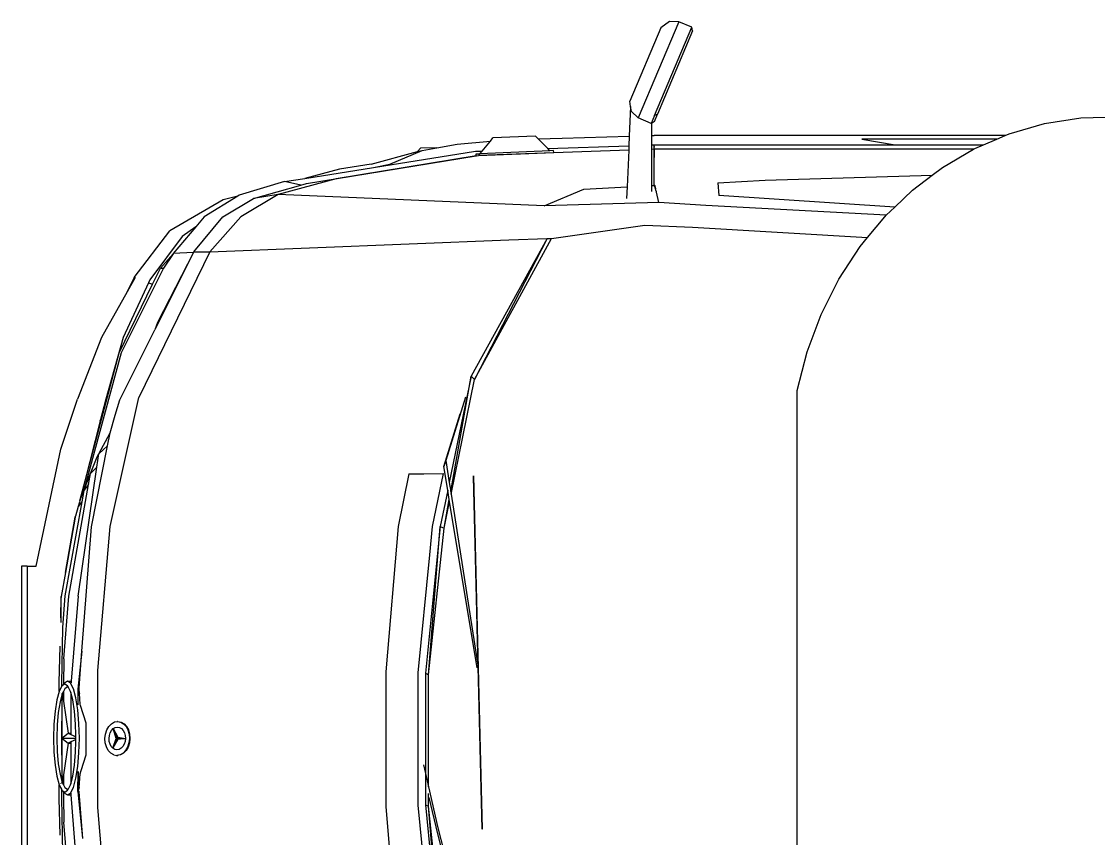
# Model space of a CAD drawing. Header units: millimetres. Extents: x 44692 to 174433, y -26273 to 14445.
# Drawn here: x 124576 to 126334, y -16011 to -14678 of the extents above; entities that cross this region are included whole.
import ezdxf

# ---------------------------------------------------------------- set-up
doc = ezdxf.new("R2010")
doc.units = ezdxf.units.MM
doc.header["$LTSCALE"] = 100
doc.layers.add('Transporte semielaborado', color=30, linetype='Continuous')

msp = doc.modelspace()

# ---------------------------------------------------------------- linework, layer by layer
at = {"layer": 'Transporte semielaborado'}
for p, q in [((125648.985, -14677.913), (125582.666, -14834.772)), ((125633.728, -14677.56), (125619.533, -14687.816)), ((125648.985, -14677.913), (125633.728, -14677.56)), ((125670.483, -14687.002), (125648.985, -14677.913)), ((125619.533, -14687.816), (125569.02, -14807.294)), ((125609.558, -14831.102), (125670.483, -14687.002)), ((125671.577, -14692.937), (125614.207, -14828.632)), ((125671.577, -14692.937), (125670.483, -14687.002)), ((125570.404, -14815.973), (125568.252, -14864.605)), ((125570.404, -14815.973), (125569.02, -14807.294)), ((125571.72, -14824.225), (125570.404, -14815.973)), ((125582.666, -14834.772), (125571.72, -14824.225)), ((125604.163, -14843.861), (125582.666, -14834.772)), ((125609.558, -14831.102), (125604.163, -14843.861)), ((125609.127, -14840.646), (125614.207, -14828.632)), ((125614.207, -14828.632), (125609.558, -14831.102)), ((126246.176, -14844.153), (126305.459, -14834.916)), ((126305.459, -14834.916), (126365.316, -14833.242)), ((125604.241, -14843.811), (125604.163, -14843.861)), ((125609.127, -14840.646), (125604.241, -14843.811)), ((125604.241, -14843.811), (125604.275, -14863.546)), ((126188.259, -14860.832), (126246.176, -14844.153)), ((125341.578, -14872.572), (125345.731, -14867.551)), ((125414.966, -14864.529), (125345.731, -14867.551)), ((125419.478, -14869.105), (125414.966, -14864.529)), ((125419.478, -14869.105), (125458.562, -14867.829)), ((125435.144, -14884.992), (125419.478, -14869.105)), ((125458.562, -14867.829), (125568.252, -14864.605)), ((125568.252, -14864.605), (125567.562, -14880.192)), ((125604.275, -14863.546), (125609.059, -14863.406)), ((125604.275, -14863.546), (125604.302, -14878.861)), ((126181.564, -14863.7), (125609.059, -14863.406)), ((126168.442, -14869.322), (125948.02, -14869.68)), ((125948.02, -14869.68), (126002.017, -14878.691)), ((126146.573, -14878.691), (126168.442, -14869.322)), ((126168.442, -14869.322), (126181.564, -14863.7)), ((126181.564, -14863.7), (126188.259, -14860.832)), ((125150.876, -14915.724), (125317.131, -14889.27)), ((125177.196, -14910.306), (125229.993, -14887.921)), ((125227.571, -14884.351), (125222.727, -14889.874)), ((125222.727, -14889.874), (125229.993, -14887.921)), ((125254.257, -14883.559), (125227.571, -14884.351)), ((125229.993, -14887.921), (125254.257, -14883.559)), ((125254.257, -14883.559), (125287.47, -14877.589)), ((125287.47, -14877.589), (125341.578, -14872.572)), ((125317.131, -14889.27), (125328.094, -14888.873)), ((125567.237, -14887.547), (125321.824, -14896.453)), ((125438.569, -14888.465), (125324.305, -14893.454)), ((125324.305, -14893.454), (125328.094, -14888.873)), ((125328.094, -14888.873), (125341.578, -14872.572)), ((125435.144, -14884.992), (125567.562, -14880.192)), ((125438.569, -14888.465), (125435.144, -14884.992)), ((125444.712, -14888.197), (125438.569, -14888.465)), ((125444.838, -14891.082), (125444.712, -14888.197)), ((125567.237, -14887.547), (125564.585, -14947.473)), ((125567.562, -14880.192), (125567.237, -14887.547)), ((125604.302, -14878.861), (125608.985, -14878.691)), ((125604.302, -14878.861), (125604.315, -14886.198)), ((125608.986, -14886.028), (125604.315, -14886.198)), ((125604.315, -14886.198), (125604.419, -14945.427)), ((125609.059, -14879.487), (125608.985, -14878.691)), ((125608.985, -14879.99), (125608.985, -14878.691)), ((125608.985, -14879.99), (125609.041, -14879.607)), ((125608.985, -14881.558), (125608.985, -14879.99)), ((125608.985, -14881.558), (125609.059, -14882.806)), ((125608.986, -14886.028), (125608.985, -14881.558)), ((125609.059, -14886.973), (125608.986, -14886.028)), ((125608.986, -14891.109), (125608.986, -14886.028)), ((125609.041, -14879.607), (125609.059, -14879.487)), ((125609.059, -14879.895), (125609.041, -14879.607)), ((125609.059, -14878.691), (125609.059, -14879.487)), ((125609.059, -14878.691), (126002.017, -14878.691)), ((125609.059, -14882.806), (125609.059, -14879.895)), ((125609.059, -14886.028), (125609.059, -14882.806)), ((125609.059, -14886.028), (125609.059, -14886.973)), ((126130.248, -14886.028), (125609.059, -14886.028)), ((125609.059, -14886.973), (125609.059, -14891.107)), ((126002.017, -14878.691), (126146.573, -14878.691)), ((126079.585, -14915.524), (126130.248, -14886.028)), ((126130.248, -14886.028), (126132.481, -14884.728)), ((126132.481, -14884.728), (126146.573, -14878.691)), ((125041.199, -14942.171), (125318.161, -14896.607)), ((125318.161, -14896.607), (125089.914, -14934.436)), ((125146.713, -14910.306), (125222.727, -14889.874)), ((125318.161, -14893.722), (125324.305, -14893.454)), ((125318.287, -14896.603), (125318.161, -14893.722)), ((125318.287, -14896.603), (125318.161, -14896.607)), ((125318.916, -14896.58), (125318.287, -14896.603)), ((125318.916, -14896.58), (125321.824, -14896.453)), ((125321.824, -14896.453), (125444.838, -14891.082)), ((125608.986, -14891.109), (125609.059, -14891.107)), ((125608.986, -14892.746), (125608.986, -14891.109)), ((125609.059, -14893.752), (125608.986, -14892.746)), ((125608.986, -14893.754), (125608.986, -14892.746)), ((125608.986, -14893.754), (125609.059, -14893.752)), ((125608.986, -14899.278), (125608.986, -14893.754)), ((125609.059, -14899.275), (125608.986, -14899.278)), ((125608.986, -14914.051), (125608.986, -14899.278)), ((125609.059, -14891.107), (125609.059, -14893.752)), ((125609.059, -14893.752), (125609.059, -14899.275)), ((125609.059, -14914.064), (125609.059, -14899.275)), ((125038.571, -14933.593), (125150.876, -14915.724)), ((125095.08, -14918.73), (125038.571, -14933.593)), ((125146.713, -14910.306), (125095.08, -14918.73)), ((125150.876, -14915.724), (125177.196, -14910.306)), ((125608.986, -14914.051), (125609.059, -14914.064)), ((125608.986, -14923.203), (125608.986, -14914.051)), ((125609.059, -14923.201), (125608.986, -14923.203)), ((125608.986, -14923.789), (125608.986, -14923.203)), ((125608.986, -14923.789), (125609.059, -14923.787)), ((125608.986, -14926.797), (125608.986, -14923.789)), ((125609.059, -14923.201), (125609.059, -14914.064)), ((125609.059, -14923.787), (125609.059, -14923.201)), ((125609.059, -14926.808), (125609.059, -14923.787)), ((126062.573, -14928.387), (126079.585, -14915.524)), ((125005.452, -14938.863), (124931.49, -14960.927)), ((125089.914, -14934.436), (124995.084, -14960.09)), ((125005.452, -14938.863), (125038.571, -14933.593)), ((125032, -14944.744), (125005.452, -14938.863)), ((125032, -14944.744), (125041.199, -14942.171)), ((125609.059, -14926.808), (125608.986, -14926.797)), ((125608.986, -14934.819), (125608.986, -14926.797)), ((125609.059, -14934.817), (125608.986, -14934.819)), ((125608.986, -14941.065), (125608.986, -14934.819)), ((125608.986, -14941.065), (125609.059, -14941.062)), ((125608.986, -14944.044), (125608.986, -14941.065)), ((125609.059, -14934.817), (125609.059, -14926.808)), ((125609.059, -14941.062), (125609.059, -14934.817)), ((125609.059, -14944.044), (125609.059, -14941.062)), ((125712.919, -14940.656), (125790.146, -14936.267)), ((125712.919, -14940.656), (125714.346, -14961.716)), ((125790.146, -14936.267), (126062.573, -14928.387)), ((126030.277, -14952.808), (126062.573, -14928.387)), ((124995.084, -14960.09), (124934.042, -14996.167)), ((124954.595, -14966.4), (125032, -14944.744)), ((124995.084, -14960.09), (124954.595, -14966.4)), ((125429.264, -14978.123), (124995.084, -14960.09)), ((125429.264, -14978.123), (125493.852, -14951.107)), ((125493.852, -14951.107), (125564.585, -14947.473)), ((125564.585, -14947.473), (125563.752, -14966.294)), ((125604.419, -14945.427), (125609.342, -14945.174)), ((125604.419, -14945.427), (125604.435, -14954.883)), ((125609.099, -14944.404), (125608.986, -14944.044)), ((125609.059, -14944.044), (125609.099, -14944.404)), ((125609.059, -14944.044), (125609.279, -14944.974)), ((125609.715, -14945.33), (125609.059, -14944.044)), ((125609.279, -14944.974), (125609.099, -14944.404)), ((125609.342, -14945.174), (125609.279, -14944.974)), ((125609.804, -14946.64), (125609.342, -14945.174)), ((125609.715, -14945.33), (125610.514, -14948.89)), ((125609.715, -14945.33), (125609.804, -14946.64)), ((125610.975, -14949.754), (125609.715, -14945.33)), ((125610.514, -14948.89), (125609.804, -14946.64)), ((125610.997, -14950.423), (125610.514, -14948.89)), ((125610.975, -14949.754), (125610.997, -14950.423)), ((125611.782, -14952.589), (125610.975, -14949.754)), ((125611.797, -14952.96), (125610.997, -14950.423)), ((125611.782, -14952.589), (125611.797, -14952.96)), ((125612.344, -14954.563), (125611.782, -14952.589)), ((125612.344, -14954.563), (125611.797, -14952.96)), ((125612.344, -14954.563), (125612.351, -14954.717)), ((125612.407, -14954.785), (125612.351, -14954.717)), ((125612.407, -14954.785), (125612.431, -14954.869)), ((125612.431, -14954.869), (125612.413, -14954.913)), ((125612.73, -14955.92), (125612.413, -14954.913)), ((125616.17, -14972.808), (125612.73, -14955.92)), ((126001.448, -14980.494), (126030.277, -14952.808)), ((124905.313, -14968.644), (124818.393, -15019.209)), ((124929.184, -14962.365), (124874.289, -14996.588)), ((124904.647, -14996.167), (124954.595, -14966.4)), ((124929.184, -14962.365), (124905.313, -14968.644)), ((124931.49, -14960.927), (124929.184, -14962.365)), ((125616.17, -14972.808), (125429.264, -14978.123)), ((125693.301, -14977.61), (125616.17, -14972.808)), ((125987.63, -14993.764), (125693.301, -14977.61)), ((126001.448, -14980.494), (125714.346, -14961.716)), ((125985.215, -14996.084), (125987.63, -14993.764)), ((125987.63, -14993.764), (126001.448, -14980.494)), ((124860.781, -15012.582), (124823.813, -15056.351)), ((124860.781, -15012.582), (124838.106, -15028.456)), ((124857.149, -15053.505), (124904.647, -14996.167)), ((124874.289, -14996.588), (124860.781, -15012.582)), ((124934.042, -14996.167), (124883.684, -15053.505)), ((125440.965, -15031.468), (125593.55, -15010.18)), ((125593.55, -15010.18), (125671.161, -15013.329)), ((125957.059, -15030.172), (125985.215, -14996.084)), ((124760.248, -15095.368), (124818.393, -15019.209)), ((124838.106, -15028.456), (124785.708, -15099.363)), ((125671.161, -15013.329), (125957.059, -15030.172)), ((125944.999, -15044.773), (125957.059, -15030.172)), ((124883.684, -15053.505), (125371.571, -15033.91)), ((125434.363, -15031.735), (125310.151, -15256.604)), ((125315.644, -15261.606), (125440.965, -15031.468)), ((125434.363, -15031.735), (125315.644, -15261.606)), ((125371.571, -15033.91), (125434.363, -15031.735)), ((125434.363, -15031.735), (125440.965, -15031.468)), ((125910.167, -15098.228), (125944.999, -15044.773)), ((124883.684, -15053.505), (124767.438, -15291.315)), ((124856.739, -15054.307), (124793.677, -15180.878)), ((124856.739, -15054.307), (124798.194, -15168.949)), ((124802.732, -15080.26), (124823.687, -15056.541)), ((124823.687, -15056.541), (124808.041, -15080.26)), ((124823.813, -15056.351), (124823.687, -15056.541)), ((124856.739, -15054.307), (124823.813, -15056.351)), ((124857.149, -15053.505), (124856.739, -15054.307)), ((124857.149, -15053.505), (124883.684, -15053.505)), ((124808.041, -15080.26), (124738.788, -15218.387)), ((124789.986, -15106.472), (124802.732, -15080.26)), ((124802.732, -15080.26), (124808.041, -15080.26)), ((124760.248, -15095.368), (124748.52, -15118.68)), ((124761.561, -15095.368), (124748.52, -15118.68)), ((124785.708, -15099.363), (124783.53, -15104.062)), ((125881.182, -15155.733), (125910.167, -15098.228)), ((124735.699, -15218.112), (124789.986, -15106.472)), ((124783.53, -15104.062), (124742.192, -15193.23)), ((124783.53, -15104.062), (124789.986, -15106.472)), ((124748.52, -15118.68), (124706.818, -15193.23)), ((124798.194, -15168.949), (124793.677, -15180.878)), ((125858.432, -15216.523), (125881.182, -15155.733)), ((124736.781, -15295.054), (124793.677, -15180.878)), ((124706.818, -15193.23), (124667.391, -15293.921)), ((124742.192, -15193.23), (124713.773, -15293.921)), ((124738.788, -15218.387), (124677.901, -15442.801)), ((124709.362, -15316.775), (124735.699, -15218.112)), ((125842.22, -15279.787), (125858.432, -15216.523)), ((125310.151, -15256.604), (125274.382, -15429.911)), ((125276.663, -15444.468), (125310.151, -15256.604)), ((125315.644, -15261.606), (125310.151, -15256.604)), ((125277.346, -15448.823), (125315.644, -15261.606)), ((124640.01, -15375.49), (124667.391, -15293.921)), ((124713.773, -15293.921), (124704.744, -15329.088)), ((124720.882, -15501.812), (124767.438, -15291.315)), ((125300.76, -15290.589), (125268.738, -15393.902)), ((125842.22, -16428.047), (125842.22, -15279.787)), ((124728.952, -15319.864), (124736.781, -15295.054)), ((124671.212, -15459.695), (124709.362, -15316.775)), ((124704.744, -15329.088), (124671.212, -15459.695)), ((124704.744, -15329.088), (124709.362, -15316.775)), ((124720.559, -15348.793), (124728.952, -15319.864)), ((125265.408, -15403.953), (125292.036, -15317.855)), ((124702.169, -15383.196), (124720.559, -15348.793)), ((124716.359, -15369.982), (124720.559, -15348.793)), ((124599.767, -15566.592), (124640.01, -15375.49)), ((124690.103, -15502.449), (124716.359, -15369.982)), ((124702.169, -15383.196), (124716.359, -15369.982)), ((124688.747, -15415.409), (124699.592, -15388.017)), ((124698.989, -15405.091), (124702.169, -15383.196)), ((124699.592, -15388.017), (124702.169, -15383.196)), ((125268.738, -15393.902), (125265.408, -15403.953)), ((125268.738, -15393.902), (125274.382, -15429.911)), ((124668.452, -15615.304), (124698.989, -15405.091)), ((124677.901, -15442.801), (124688.747, -15415.409)), ((124685.597, -15433.082), (124688.747, -15415.409)), ((124698.989, -15405.091), (124688.747, -15415.409)), ((125208.523, -15415.934), (125191.189, -15501.812)), ((125208.523, -15415.934), (125232.852, -15415.934)), ((125232.852, -15415.934), (125264.114, -15415.433)), ((125264.114, -15415.433), (125246.251, -15501.981)), ((125271.786, -15442.49), (125265.408, -15403.953)), ((124653.122, -15615.33), (124685.597, -15433.082)), ((124685.597, -15433.082), (124677.901, -15442.801)), ((125274.382, -15429.911), (125276.663, -15444.468)), ((125313.822, -15419.953), (125314.034, -15419.315)), ((125328.103, -15995.78), (125313.822, -15419.953)), ((125314.034, -15419.315), (125320.077, -15666.902)), ((124671.212, -15459.695), (124677.901, -15442.801)), ((124677.901, -15442.801), (124674.535, -15461.385)), ((125271.786, -15442.49), (125259.499, -15502.022)), ((125274.304, -15457.704), (125271.786, -15442.49)), ((125276.663, -15444.468), (125277.346, -15448.823)), ((125277.346, -15448.823), (125321.145, -15728.293)), ((124674.535, -15461.385), (124646.725, -15614.932)), ((124668.532, -15469.234), (124664, -15484.854)), ((124674.535, -15461.385), (124668.532, -15469.234)), ((124670.575, -15462.196), (124668.532, -15469.234)), ((124671.212, -15459.695), (124670.575, -15462.196)), ((125266.003, -15504.268), (125274.304, -15457.704)), ((125266.003, -15504.268), (125274.851, -15461.015)), ((125274.851, -15461.015), (125274.304, -15457.704)), ((125319.772, -15732.437), (125274.851, -15461.015)), ((124647.657, -15576.793), (124663.703, -15486.524)), ((124663.583, -15486.576), (124647.657, -15576.793)), ((124663.711, -15485.848), (124663.583, -15486.576)), ((124663.583, -15486.576), (124663.703, -15486.524)), ((124663.703, -15486.524), (124664, -15484.854)), ((124664, -15484.854), (124663.711, -15485.848)), ((124674.612, -15705.261), (124690.103, -15502.449)), ((124700.833, -15736.667), (124720.882, -15501.812)), ((125191.189, -15501.812), (125170.624, -15738.73)), ((125259.499, -15502.022), (125235.506, -15741.167)), ((125240.518, -15743.768), (125259.499, -15502.022)), ((125240.518, -15743.768), (125266.003, -15504.268)), ((125246.251, -15501.981), (125242.263, -15547.927)), ((125259.499, -15502.022), (125266.003, -15504.268)), ((125242.263, -15547.927), (125222.923, -15740.694)), ((124576.129, -15566.592), (124576.129, -16136.552)), ((124585.406, -15566.592), (124576.129, -15566.592)), ((124585.406, -15566.592), (124599.767, -15566.592)), ((124585.406, -15566.592), (124585.406, -16136.552)), ((124647.657, -15576.793), (124640.78, -15615.754)), ((124640.027, -15650.826), (124640.78, -15615.754)), ((124640.78, -15615.754), (124640.027, -15620.018)), ((124640.027, -15620.018), (124640.027, -15650.826)), ((124646.725, -15614.932), (124643.073, -15666.47)), ((124645.36, -15717.493), (124653.122, -15615.33)), ((124668.452, -15615.304), (124657.105, -15754.416)), ((124640.027, -15650.826), (124640.027, -15658.253)), ((124643.073, -15666.47), (124641.105, -15757.961)), ((125328.385, -15994.93), (125320.077, -15666.902)), ((125320.077, -15666.902), (125328.103, -15995.78)), ((124637.763, -15756.291), (124639.04, -15696.821)), ((124674.612, -15705.261), (124668.28, -15767.378)), ((124670.054, -15764.935), (124674.612, -15705.261)), ((124645.36, -15717.493), (124644.451, -15759.42)), ((125321.145, -15728.293), (125319.772, -15732.437)), ((124700.833, -15960.625), (124700.833, -15736.667)), ((125170.624, -15738.73), (125170.624, -15958.562)), ((125222.923, -15740.694), (125222.923, -15956.598)), ((125235.506, -15741.167), (125240.518, -15743.768)), ((125235.506, -15741.167), (125235.506, -15904.653)), ((125240.518, -15926.915), (125240.518, -15743.768)), ((124637.763, -15770.352), (124637.763, -15756.291)), ((124641.105, -15763.695), (124637.763, -15770.352)), ((124641.105, -15757.961), (124641.105, -15763.695)), ((124641.927, -15762.058), (124641.105, -15763.695)), ((124646.669, -15759.055), (124641.927, -15762.058)), ((124641.927, -15762.058), (124644.451, -15759.42)), ((124646.713, -15766.538), (124644.446, -15771.055)), ((124644.451, -15759.42), (124646.214, -15757.578)), ((124651.206, -15754.416), (124646.214, -15757.578)), ((124651.412, -15762.058), (124646.669, -15759.055)), ((124651.206, -15763.693), (124646.713, -15766.538)), ((124656.198, -15757.578), (124651.206, -15754.416)), ((124651.206, -15754.416), (124657.105, -15754.416)), ((124652.711, -15764.646), (124651.206, -15763.693)), ((124652.711, -15764.646), (124651.412, -15762.058)), ((124655.831, -15770.862), (124652.711, -15764.646)), ((124660.85, -15766.845), (124656.198, -15757.578)), ((124657.105, -15754.416), (124656.88, -15757.176)), ((124664.845, -15781.588), (124660.85, -15766.845)), ((124668.28, -15767.378), (124670.19, -15767.26)), ((124668.28, -15767.378), (124668.284, -15792.837)), ((124668.28, -15767.378), (124670.616, -15774.516)), ((124670.19, -15767.26), (124670.054, -15764.935)), ((124670.616, -15774.516), (124670.19, -15767.26)), ((124633.712, -15784.868), (124630.801, -15803.121)), ((124637.507, -15770.862), (124633.712, -15784.868)), ((124637.763, -15770.352), (124637.507, -15770.862)), ((124637.763, -15771.085), (124637.763, -15771.055)), ((124642.051, -15776.635), (124638.932, -15788.148)), ((124639.972, -15772.716), (124639.909, -15772.948)), ((124641.105, -15773.569), (124641.105, -15773.987)), ((124642.048, -15774.279), (124642.051, -15776.635)), ((124642.051, -15776.635), (124642.132, -15847.186)), ((124644.446, -15771.055), (124642.614, -15774.705)), ((124642.614, -15774.705), (124644.446, -15774.705)), ((124642.614, -15774.705), (124644.446, -15787.06)), ((124644.446, -15771.055), (124644.446, -15774.705)), ((124644.446, -15774.705), (124644.446, -15787.06)), ((124656.363, -15772.827), (124655.831, -15770.862)), ((124659.626, -15784.868), (124656.363, -15772.827)), ((124656.363, -15772.827), (124656.363, -15839.152)), ((124662.538, -15803.121), (124659.626, -15784.868)), ((124667.91, -15800.801), (124664.845, -15781.588)), ((124671.632, -15791.813), (124670.616, -15774.516)), ((124630.801, -15803.121), (124628.97, -15824.376)), ((124638.932, -15788.148), (124636.173, -15805.44)), ((124644.446, -15787.06), (124652.171, -15839.152)), ((124664.368, -15824.376), (124662.538, -15803.121)), ((124669.837, -15823.176), (124667.91, -15800.801)), ((124672.318, -15793.929), (124671.632, -15791.813)), ((124681.623, -15822.609), (124672.318, -15793.929)), ((124636.173, -15805.44), (124634.439, -15825.577)), ((124641.105, -15819.485), (124641.105, -15874.888)), ((124722.804, -15823.582), (124727.673, -15820.821)), ((124727.673, -15820.821), (124732.856, -15819.892)), ((124732.856, -15819.892), (124738.001, -15820.859)), ((124733.563, -15819.919), (124732.856, -15819.892)), ((124733.563, -15819.919), (124738.708, -15820.886)), ((124738.001, -15820.859), (124742.757, -15823.657)), ((124738.708, -15820.886), (124743.463, -15823.684)), ((124628.97, -15824.376), (124628.346, -15847.186)), ((124634.439, -15825.577), (124633.847, -15847.186)), ((124664.849, -15841.928), (124664.368, -15824.376)), ((124670.494, -15847.186), (124669.837, -15823.176)), ((124681.623, -15874.683), (124681.623, -15822.609)), ((124713.163, -15840.44), (124715.293, -15833.738)), ((124715.293, -15833.738), (124718.582, -15827.988)), ((124718.582, -15827.988), (124722.804, -15823.582)), ((124719.539, -15842.864), (124720.959, -15838.396)), ((124720.959, -15838.396), (124723.151, -15834.563)), ((124723.151, -15834.563), (124725.966, -15831.626)), ((124725.966, -15831.626), (124729.212, -15829.785)), ((124730.626, -15847.707), (124725.966, -15831.626)), ((124725.966, -15831.626), (124733.161, -15845.708)), ((124731.61, -15847.686), (124725.966, -15831.626)), ((124729.212, -15829.785), (124732.667, -15829.166)), ((124732.667, -15829.166), (124736.097, -15829.811)), ((124736.097, -15829.811), (124739.267, -15831.675)), ((124739.267, -15831.675), (124741.962, -15834.633)), ((124741.962, -15834.633), (124743.998, -15838.483)), ((124742.757, -15823.657), (124746.799, -15828.093)), ((124743.463, -15823.684), (124747.506, -15828.12)), ((124743.998, -15838.483), (124745.235, -15842.961)), ((124746.799, -15828.093), (124749.852, -15833.867)), ((124747.506, -15828.12), (124750.559, -15833.894)), ((124749.852, -15833.867), (124751.709, -15840.585)), ((124750.559, -15833.894), (124752.415, -15840.612)), ((124628.346, -15847.186), (124628.97, -15869.996)), ((124633.847, -15847.186), (124634.439, -15868.796)), ((124642.132, -15847.186), (124642.051, -15917.738)), ((124642.132, -15847.186), (124652.171, -15839.152)), ((124642.132, -15847.186), (124652.171, -15855.22)), ((124642.132, -15847.186), (124664.993, -15847.186)), ((124652.171, -15855.22), (124644.446, -15907.313)), ((124652.171, -15839.152), (124664.935, -15845.06)), ((124652.171, -15839.152), (124656.363, -15839.152)), ((124664.935, -15849.313), (124652.171, -15855.22)), ((124652.171, -15855.22), (124656.363, -15855.22)), ((124656.363, -15839.152), (124656.363, -15840.713)), ((124656.363, -15853.66), (124656.363, -15855.22)), ((124656.363, -15855.22), (124656.363, -15921.546)), ((124664.368, -15869.996), (124664.849, -15852.445)), ((124664.935, -15845.06), (124664.849, -15841.928)), ((124664.849, -15852.445), (124664.935, -15849.313)), ((124664.993, -15847.186), (124664.935, -15845.06)), ((124664.935, -15849.313), (124664.993, -15847.186)), ((124669.837, -15871.197), (124670.494, -15847.186)), ((124712.337, -15847.638), (124713.163, -15840.44)), ((124712.87, -15854.841), (124712.337, -15847.638)), ((124714.726, -15861.559), (124712.87, -15854.841)), ((124718.987, -15847.663), (124719.539, -15842.864)), ((124719.343, -15852.465), (124718.987, -15847.663)), ((124720.58, -15856.944), (124719.343, -15852.465)), ((124731.61, -15847.686), (124725.311, -15863.751)), ((124725.311, -15863.751), (124730.626, -15847.707)), ((124733.264, -15849.556), (124725.311, -15863.751)), ((124731.61, -15847.686), (124730.626, -15847.707)), ((124731.61, -15847.686), (124733.161, -15845.708)), ((124731.61, -15847.686), (124733.264, -15849.556)), ((124731.61, -15847.686), (124745.591, -15847.763)), ((124733.161, -15845.708), (124745.591, -15847.763)), ((124745.591, -15847.763), (124733.264, -15849.556)), ((124745.04, -15852.562), (124743.62, -15857.03)), ((124745.591, -15847.763), (124745.04, -15852.562)), ((124745.235, -15842.961), (124745.591, -15847.763)), ((124751.415, -15854.986), (124749.285, -15861.688)), ((124752.122, -15855.013), (124749.992, -15861.715)), ((124752.242, -15847.788), (124751.415, -15854.986)), ((124751.709, -15840.585), (124752.242, -15847.788)), ((124752.948, -15847.815), (124752.122, -15855.013)), ((124752.415, -15840.612), (124752.948, -15847.815)), ((124628.97, -15869.996), (124630.801, -15891.252)), ((124634.439, -15868.796), (124636.173, -15888.933)), ((124662.538, -15891.252), (124664.368, -15869.996)), ((124667.91, -15893.571), (124669.837, -15871.197)), ((124717.78, -15867.333), (124714.726, -15861.559)), ((124721.822, -15871.769), (124717.78, -15867.333)), ((124722.616, -15860.793), (124720.58, -15856.944)), ((124726.577, -15874.567), (124721.822, -15871.769)), ((124725.311, -15863.751), (124722.616, -15860.793)), ((124728.481, -15865.616), (124725.311, -15863.751)), ((124731.911, -15866.26), (124728.481, -15865.616)), ((124735.367, -15865.641), (124731.911, -15866.26)), ((124738.612, -15863.801), (124735.367, -15865.641)), ((124741.774, -15871.844), (124736.905, -15874.606)), ((124742.481, -15871.871), (124737.612, -15874.632)), ((124741.427, -15860.863), (124738.612, -15863.801)), ((124743.62, -15857.03), (124741.427, -15860.863)), ((124745.997, -15867.438), (124741.774, -15871.844)), ((124746.703, -15867.465), (124742.481, -15871.871)), ((124749.285, -15861.688), (124745.997, -15867.438)), ((124749.992, -15861.715), (124746.703, -15867.465)), ((124630.801, -15891.252), (124633.712, -15909.505)), ((124636.173, -15888.933), (124638.932, -15906.225)), ((124659.626, -15909.505), (124662.538, -15891.252)), ((124673.357, -15900.161), (124681.623, -15874.683)), ((124726.577, -15874.567), (124731.722, -15875.534)), ((124731.058, -15875.409), (124733.057, -15875.282)), ((124736.905, -15874.606), (124731.722, -15875.534)), ((124732.429, -15875.561), (124731.722, -15875.534)), ((124737.612, -15874.632), (124732.429, -15875.561)), ((125232.364, -15890.695), (125235.506, -15904.653)), ((124638.932, -15906.225), (124642.051, -15917.738)), ((124644.446, -15907.313), (124642.614, -15919.668)), ((124644.446, -15907.313), (124644.446, -15919.668)), ((124664.845, -15912.785), (124667.91, -15893.571)), ((124668.28, -15934.511), (124668.302, -15901.53)), ((124668.302, -15901.53), (124668.343, -15934.313)), ((124670.349, -15928.009), (124671.632, -15905.479)), ((124671.632, -15905.479), (124673.357, -15900.161)), ((125235.506, -15904.653), (125240.518, -15926.915)), ((125235.506, -15905.956), (125235.506, -15956.126)), ((124633.712, -15909.505), (124637.507, -15923.51)), ((124637.507, -15923.51), (124637.763, -15924.02)), ((124637.763, -15923.318), (124637.763, -15923.288)), ((124637.763, -15945.887), (124637.763, -15924.02)), ((124637.763, -15924.02), (124641.105, -15930.677)), ((124639.909, -15921.424), (124639.972, -15921.656)), ((124641.105, -15920.385), (124641.105, -15920.804)), ((124642.051, -15917.738), (124642.048, -15920.094)), ((124642.614, -15919.668), (124644.446, -15919.668)), ((124642.614, -15919.668), (124644.446, -15923.318)), ((124644.446, -15919.668), (124644.446, -15923.318)), ((124644.446, -15923.318), (124646.713, -15927.834)), ((124652.711, -15929.727), (124655.831, -15923.51)), ((124655.831, -15923.51), (124656.363, -15921.546)), ((124656.363, -15921.546), (124659.626, -15909.505)), ((124660.85, -15927.527), (124664.845, -15912.785)), ((125240.518, -15926.915), (125255.576, -15993.803)), ((124641.105, -15930.677), (124641.105, -15944.217)), ((124641.105, -15930.677), (124641.927, -15932.315)), ((124641.105, -15944.217), (124643.073, -16035.708)), ((124641.927, -15932.315), (124646.669, -15935.318)), ((124644.446, -15934.948), (124641.927, -15932.315)), ((124644.446, -15934.948), (124644.446, -15942.547)), ((124646.214, -15936.795), (124644.446, -15934.948)), ((124644.446, -15942.547), (124645.351, -15984.274)), ((124646.214, -15936.795), (124651.206, -15939.956)), ((124646.669, -15935.318), (124651.412, -15932.315)), ((124646.713, -15927.834), (124651.206, -15930.679)), ((124651.206, -15930.679), (124652.711, -15929.727)), ((124651.206, -15939.956), (124656.198, -15936.795)), ((124651.206, -15939.956), (124656.48, -15939.956)), ((124651.412, -15932.315), (124652.711, -15929.727)), ((124656.198, -15936.795), (124660.85, -15927.527)), ((124656.363, -15937.21), (124656.363, -15938.529)), ((124656.363, -15938.529), (124656.48, -15939.956)), ((124656.48, -15939.956), (124668.452, -16086.874)), ((124668.343, -15934.313), (124668.28, -15934.511)), ((124668.28, -15934.511), (124668.308, -15934.717)), ((124668.28, -15934.511), (124668.308, -15934.511)), ((124668.28, -15934.8), (124668.308, -15934.717)), ((124668.28, -15934.8), (124668.312, -15934.848)), ((124668.308, -15934.801), (124668.28, -15934.8)), ((124668.308, -15934.717), (124670.267, -15928.731)), ((124668.343, -15934.313), (124668.308, -15934.511)), ((124668.308, -15934.511), (124668.308, -15934.717)), ((124670.25, -15934.922), (124668.308, -15934.801)), ((124668.308, -15934.801), (124668.312, -15934.848)), ((124676.048, -16010.874), (124668.312, -15934.848)), ((124668.343, -15934.313), (124670.3, -15928.164)), ((124670.25, -15934.922), (124670.174, -15933.931)), ((124676.048, -16010.874), (124670.25, -15934.922)), ((124670.267, -15928.731), (124670.3, -15928.164)), ((124670.267, -15928.731), (124670.387, -15928.362)), ((124670.349, -15928.009), (124670.3, -15928.164)), ((125240.518, -15958.41), (125240.518, -15937.392)), ((125255.576, -16003.4), (125241.736, -15943.926)), ((124639.04, -16005.357), (124637.763, -15945.887)), ((124720.882, -16195.48), (124700.833, -15960.625)), ((125170.624, -15958.562), (125191.189, -16195.48)), ((125222.923, -15956.598), (125242.263, -16149.365)), ((125235.506, -15956.126), (125240.518, -15958.41)), ((125235.506, -15956.126), (125259.499, -16195.27)), ((125259.499, -16195.27), (125240.518, -15958.41)), ((125266.003, -16197.91), (125240.518, -15958.41)), ((124653.121, -16086.849), (124645.351, -15984.274)), ((125255.576, -15993.803), (125318.657, -16239.772)), ((125328.103, -15995.78), (125328.385, -15994.93)), ((124676.048, -16010.874), (124676.061, -16011.002)), ((125337.054, -16315.292), (125255.576, -16003.4))]:
    msp.add_line(p, q, dxfattribs=at)

doc.saveas('drawing.dxf')
